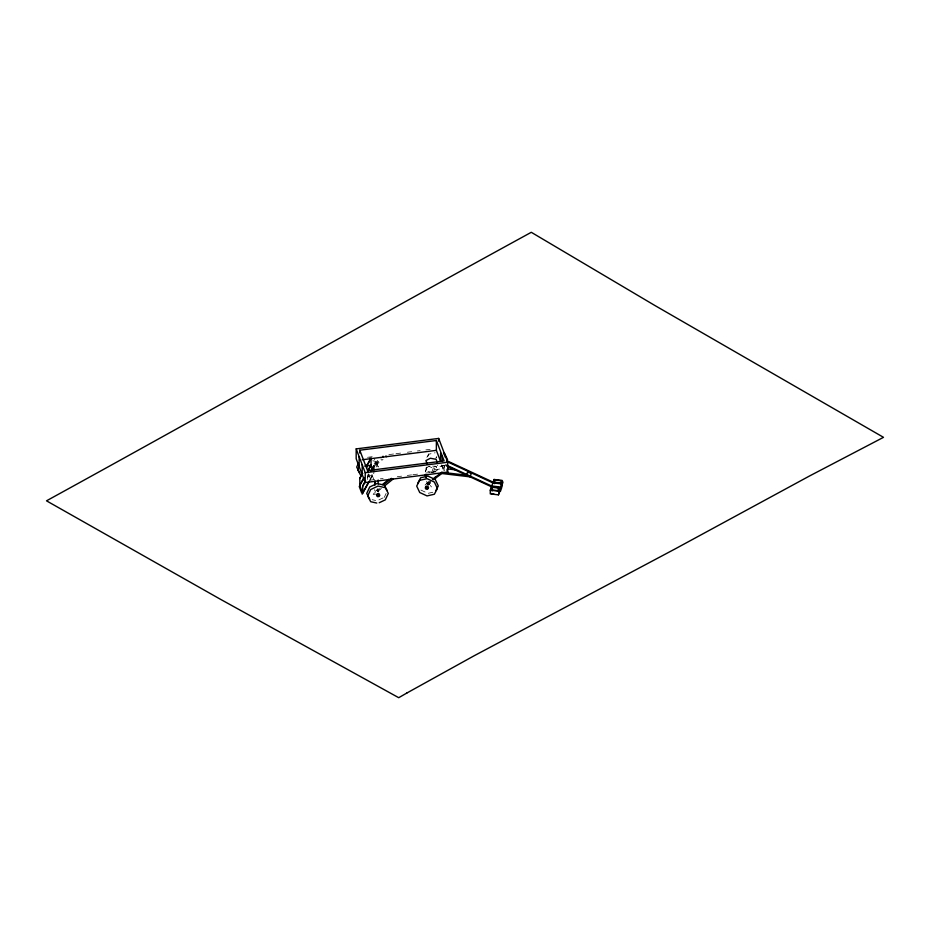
<?xml version="1.0" encoding="UTF-8"?>
<svg xmlns="http://www.w3.org/2000/svg" width="930" height="930" viewBox="0 0 930 930"><rect width="100%" height="100%" fill="white"/><g stroke="black" fill="none" stroke-linecap="round" stroke-linejoin="round"><path stroke-width="0.7" stroke-dasharray="4.65 3.49" d="M426.568 467.186L425.057 473.312L426.951 467.186M427.219 485.262L428.614 481.322M431.869 472.138L434.194 465.581M428.695 485.437L430.09 481.496M433.345 472.312L435.67 465.756M376.092 467.058L377.301 464.477L374.279 458.757M384.311 497.318L386.124 493.423M426.893 457.339L428.718 453.887M427.8 456.456L429.021 454.154L435.112 452.771M445.458 464.64L443.645 468.081L436.333 469.731L429.021 466.349M367.49 477.206L368.85 474.765M367.664 477.311L369.071 474.777M369.745 480.136L373.953 472.568M369.745 480.543L373.953 472.986M436.065 457.525L436.798 456.549M435.763 458.385L436.496 457.409M430.66 482.903L428.695 484.821L430.66 481.961M425.068 485.1L427.928 482.217L431.439 486.925M430.358 481.217L427.219 483.821L427.951 484.739M374.174 463.396L379.696 458.92M374.499 464.244L381.126 458.874M375.162 464.616L381.637 459.362M375.488 465.465L383.044 459.339M380.01 488.506L377.847 490.261L374.906 490.633M381.416 488.483L378.173 491.11L375.22 491.482M430.358 482.193L427.219 484.646L426.672 481.81M429.253 466.221L425.905 467.988L427.207 471.382L432.95 472.44M434.066 471.859L437.414 470.092L437.414 465.163M367.966 476.95L375.255 473.498M383.102 497.887L377.022 500.759L372.163 499.701M444.552 465.512L437.24 467.174L434.798 466.046M432.834 492.249L427.951 493.353L420.639 489.959L419.43 487.378M367.559 457.304L374.662 456.398M388.891 454.596L394.576 453.875M396.006 453.689L401.69 452.968M407.375 452.247L411.641 451.713M417.338 450.98L420.174 450.62M425.87 449.899L430.137 449.364M445.145 465.291L442.192 465.663L444.133 470.766L444.133 465.14M374.627 479.578L367.536 480.485L367.536 474.846M380.3 478.857L383.137 478.497M397.319 476.706L401.586 476.16M407.259 475.439L411.513 474.905M412.932 474.719L420.023 473.823M425.696 473.103L429.951 472.568M431.369 472.382L438.46 471.487M375.627 494.097L373.186 494.4L376.999 489.633L378.743 491.552M428.695 483.995L427.219 483.821L426.731 481.217M432.671 466.058L436.112 466.686L437.414 470.092M372.825 460.78L375.255 461.315L378.277 467.023L377.301 464.477M377.022 490.912L378.498 491.958L376.987 487.983M441.645 465L443.215 469.627L441.122 465.105M377.847 488.238L378.173 489.087M371.954 474.753L373.965 480.054M368.501 473.812L371.024 480.426M374.546 489.68L375.546 492.33"/><path stroke-width="1.4" d="M467.906 471.312L466.523 475.207L441.831 472.289L432.45 479.485M490.273 490.191L498.399 491.145L499.143 493.086L498.399 494.841L490.273 493.888L490.273 490.191L492.865 482.879L501.735 483.925L500.352 487.82L491.482 486.774L446.4 465.872M493.272 481.74L494.074 479.473L502.2 480.426L502.944 482.368L500.991 487.529L501.735 485.774L500.991 483.844M492.075 487.285L491.156 489.854L497.806 490.633L498.724 488.076L492.075 487.285L492.075 490.982M494.667 479.985L493.76 482.542L500.398 483.321L501.317 480.764L494.667 479.985L494.667 483.67M498.399 494.841L500.352 489.668L499.608 487.739M358.492 463.198L356.678 467.093L359.701 472.8M359.457 465.756L357.655 469.638L360.666 475.346M417.605 483.507L420.639 477.776L427.951 476.114L435.263 479.508L438.297 485.96L435.868 490.552M362.537 473.219L359.829 478.101L359.829 485.495L362.735 493.144L362.735 485.762L365.455 480.868M366.618 465.884L371.035 457.944L371.035 465.325L372.488 469.15M359.829 478.52L362.642 473.451M366.862 465.86L371.035 458.351M359.829 485.088L364.025 477.52M367.536 471.219L371.035 464.919M364.025 477.927L359.247 486.53L361.677 492.9M367.536 471.626L371.035 465.325L364.723 466.128M370.791 471.266L373.953 465.593L373.953 469.941M362.735 486.169L365.548 481.112M371.163 471.01L373.953 466M362.735 492.737L369.047 481.391M362.165 494.179L369.047 481.81M378.731 495.667L379.463 494.504L378.731 493.539L377.255 493.725L376.522 494.876L377.255 495.853M427.788 488.448L428.521 487.471L427.788 486.309L426.312 486.134L425.568 487.122L426.312 488.273M433.613 478.915L435.589 476.881L435.589 478.113L433.496 479.741M382.265 484.658L388.891 479.287M383.695 484.611L391.425 478.346M384.648 485.855L393.297 478.845M435.589 478.113L441.831 473.521L470.092 476.858L471.475 472.963L468.65 472.626M379.208 502.735L385.287 499.863L388.31 493.388L385.287 487.68L377.999 486.076L370.698 489.529L367.675 496.004L370.698 501.712L376.778 503.049M356.178 448.888L438.669 438.425L447.725 462.245L447.725 472.091L365.234 482.554L356.178 458.746L356.178 448.888L365.234 472.707L365.234 482.554M359.771 450.213L436.368 440.506L444.133 460.92L367.536 470.627L359.771 450.213L359.771 453.038M362.223 459.757L436.368 450.353L440.576 461.408L440.576 453.201L442.192 457.455L442.192 461.559M365.234 472.707L447.725 462.245M447.33 468.871L455.561 469.848M491.156 493.539L493.818 493.853M446.528 460.571L492.865 482.054L501.735 483.112L501.735 487.622L500.352 491.517L500.352 487.006L491.482 485.96L446.423 465.07M446.528 461.396L492.865 482.879M387.333 490.831L384.311 485.123L377.022 483.519L369.733 486.971L366.711 493.446L369.733 499.166M444.552 453.329L447.586 459.78M443.517 452.829L444.331 454.956M446.865 469.824L447.725 472.091M437.414 462.698L436.112 459.304L430.369 458.246L425.905 460.594L427.207 464M385.962 455.851L386.287 456.711M383.021 456.235L383.334 457.083M369.756 457.909L370.082 458.757M425.324 474.73L425.87 477.567M425.533 474.695L426.021 477.299M498.724 488.076L498.724 490.54M494.074 479.473L494.074 481.926M491.482 486.774L491.482 489.238M445.145 455.433L445.145 457.083M441.831 472.289L441.831 473.521M438.669 438.425L438.669 441.239M436.368 440.506L436.368 450.353M378.173 480.02L378.173 483.914M375.22 481.787L375.22 484.553M374.906 480.926L374.906 485.088M366.815 465.209L366.815 467.988M362.189 464.675L362.189 474.533M359.131 456.653L359.131 466.5M419.732 480.333L416.698 486.065L419.732 492.528L427.044 495.911L434.357 494.249L437.391 488.517L434.357 482.066L427.044 478.671L419.732 480.333M377.58 494.574L376.848 495.737L377.58 496.701L379.056 496.515L379.789 495.353L379.056 494.388L377.58 494.574M425.998 486.995L425.266 487.971L425.998 489.122L427.486 489.296L428.219 488.32L427.486 487.169L425.998 486.995M406.817 693.048L398.714 697.698L220.305 599.199L46.5 500.828L54.603 496.364C213.795 408.863 371.907 319.42 531.286 232.302L654.836 305.47L883.5 437.333L809.484 476.009L675.261 548.84L473.928 655.883L406.817 693.048"/></g></svg>
